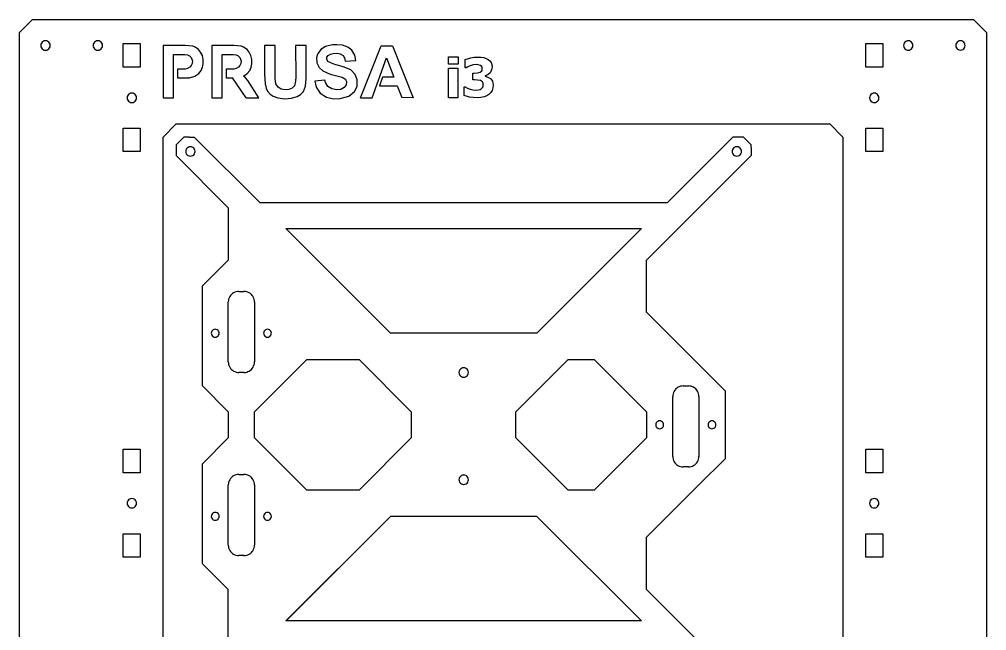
# Model space of a CAD drawing. Extents: x 23 to 722, y 14 to 384.
# Drawn here: x 23 to 393, y 150.1 to 383.8 of the extents above; entities that cross this region are included whole.
import ezdxf

# ---------------------------------------------------------------- set-up
doc = ezdxf.new("R2010")
doc.units = 0
doc.layers.get('0').update_dxf_attribs({"linetype": 'CONTINUOUS'})

msp = doc.modelspace()

# ---------------------------------------------------------------- linework, layer by layer
at = {"color": 7}
for p, q in [((23.024398, 378.807126), (28.024396, 383.807127)), ((28.024396, 383.807127), (388.02437, 383.807127)), ((388.02437, 383.807127), (393.02436, 378.807126)), ((23.024398, 18.615393), (23.024398, 378.807126)), ((393.02436, 378.807126), (393.02436, 18.807163)), ((31.29011, 374.286231), (31.228846, 373.82035)), ((31.228846, 373.82035), (31.290246, 373.354483)), ((31.469869, 374.720385), (31.29011, 374.286231)), ((31.75587, 375.093217), (31.469869, 374.720385)), ((32.128621, 375.379323), (31.75587, 375.093217)), ((32.562721, 375.559206), (32.128621, 375.379323)), ((33.028588, 375.620606), (32.562721, 375.559206)), ((33.494469, 375.559341), (33.028588, 375.620606)), ((33.92862, 375.379582), (33.494469, 375.559341)), ((34.301455, 375.093581), (33.92862, 375.379582)), ((34.587561, 374.720831), (34.301455, 375.093581)), ((34.767444, 374.286731), (34.587561, 374.720831)), ((34.828844, 373.820863), (34.767444, 374.286731)), ((34.767576, 373.354982), (34.828844, 373.820863)), ((51.308559, 374.286231), (51.247294, 373.82035)), ((51.247294, 373.82035), (51.308694, 373.354483)), ((51.488317, 374.720385), (51.308559, 374.286231)), ((51.774319, 375.093217), (51.488317, 374.720385)), ((52.147069, 375.379323), (51.774319, 375.093217)), ((52.581169, 375.559206), (52.147069, 375.379323)), ((53.047036, 375.620606), (52.581169, 375.559206)), ((53.512918, 375.559341), (53.047036, 375.620606)), ((53.947068, 375.379582), (53.512918, 375.559341)), ((54.319904, 375.093581), (53.947068, 375.379582)), ((54.606009, 374.720831), (54.319904, 375.093581)), ((54.785892, 374.286731), (54.606009, 374.720831)), ((54.847292, 373.820863), (54.785892, 374.286731)), ((54.786025, 373.354982), (54.847292, 373.820863)), ((62.774395, 365.549898), (62.774395, 374.5499)), ((62.774395, 374.5499), (69.274394, 374.5499)), ((69.274394, 374.5499), (69.274394, 365.549898)), ((86.424392, 373.807128), (78.024392, 373.807128)), ((78.024392, 373.807128), (78.024392, 353.807128)), ((87.824392, 373.707128), (86.424392, 373.807128)), ((89.324392, 373.507128), (87.824392, 373.707128)), ((105.024391, 373.807128), (96.624391, 373.807128)), ((96.624391, 373.807128), (96.624391, 353.807128)), ((106.424391, 373.707128), (105.024391, 373.807128)), ((107.924391, 373.507128), (106.424391, 373.707128)), ((116.82439, 373.807128), (116.784267, 362.820623)), ((120.871471, 373.799527), (116.82439, 373.807119)), ((120.871465, 368.978091), (120.871471, 373.799527)), ((132.765983, 373.799527), (128.703245, 373.799527)), ((128.703245, 373.799527), (128.727714, 361.856072)), ((132.790452, 364.988781), (132.765983, 373.799527)), ((142.806595, 374.080649), (140.1676, 373.47165)), ((144.481341, 374.080649), (142.806595, 374.080649)), ((146.612836, 373.928399), (144.481341, 374.080649)), ((148.642832, 373.167149), (146.612836, 373.928399)), ((153.565572, 353.78069), (161.431805, 373.725399)), ((161.431805, 373.725399), (165.694797, 373.725399)), ((165.694797, 373.725399), (173.61178, 353.831442)), ((346.774375, 365.549898), (346.774375, 374.5499)), ((346.774375, 374.5499), (353.274376, 374.5499)), ((353.274376, 374.5499), (353.274376, 365.549898)), ((361.288894, 374.263111), (361.227624, 373.79723)), ((361.227624, 373.79723), (361.289036, 373.331363)), ((361.46867, 374.697265), (361.288894, 374.263111)), ((361.754674, 375.070098), (361.46867, 374.697265)), ((362.127405, 375.356203), (361.754674, 375.070098)), ((362.561519, 375.536086), (362.127405, 375.356203)), ((363.027383, 375.597486), (362.561519, 375.536086)), ((363.493248, 375.536219), (363.027383, 375.597486)), ((363.927418, 375.35646), (363.493248, 375.536219)), ((364.300234, 375.070462), (363.927418, 375.35646)), ((364.586351, 374.697711), (364.300234, 375.070462)), ((364.766239, 374.263611), (364.586351, 374.697711)), ((364.827622, 373.797744), (364.766239, 374.263611)), ((364.76638, 373.331863), (364.827622, 373.797744)), ((381.263229, 374.296129), (381.201958, 373.830245)), ((381.201958, 373.830245), (381.26337, 373.36438)), ((381.442976, 374.730279), (381.263229, 374.296129)), ((381.72898, 375.103112), (381.442976, 374.730279)), ((382.101739, 375.38922), (381.72898, 375.103112)), ((382.535853, 375.569103), (382.101739, 375.38922)), ((383.001718, 375.630503), (382.535853, 375.569103)), ((383.467582, 375.569236), (383.001718, 375.630503)), ((383.901752, 375.389477), (383.467582, 375.569236)), ((384.274568, 375.103476), (383.901752, 375.389477)), ((384.560685, 374.730725), (384.274568, 375.103476)), ((384.740573, 374.296625), (384.560685, 374.730725)), ((384.801957, 373.830761), (384.740573, 374.296625)), ((384.740686, 373.364877), (384.801957, 373.830761)), ((31.290246, 373.354483), (31.470129, 372.920383)), ((31.470129, 372.920383), (31.756234, 372.547632)), ((31.756234, 372.547632), (32.129067, 372.261634)), ((32.129067, 372.261634), (32.563221, 372.081875)), ((32.563221, 372.081875), (33.029102, 372.020607)), ((33.029102, 372.020607), (33.494969, 372.082008)), ((33.494969, 372.082008), (33.929069, 372.26189)), ((33.929069, 372.26189), (34.301819, 372.547996)), ((34.301819, 372.547996), (34.587818, 372.920829)), ((34.587818, 372.920829), (34.767576, 373.354982)), ((51.308694, 373.354483), (51.488577, 372.920383)), ((51.488577, 372.920383), (51.774683, 372.547632)), ((51.774683, 372.547632), (52.147515, 372.261634)), ((52.147515, 372.261634), (52.581666, 372.081875)), ((52.581666, 372.081875), (53.04755, 372.020607)), ((53.04755, 372.020607), (53.513417, 372.082008)), ((53.513417, 372.082008), (53.947514, 372.26189)), ((53.947514, 372.26189), (54.320268, 372.547996)), ((54.320268, 372.547996), (54.606266, 372.920829)), ((54.606266, 372.920829), (54.786025, 373.354982)), ((82.024392, 353.807128), (82.024392, 370.407129)), ((82.024392, 370.407129), (86.324392, 370.407129)), ((86.324392, 370.407129), (87.324393, 370.207126)), ((87.324393, 370.207126), (88.124391, 369.807127)), ((90.22439, 373.207129), (89.324392, 373.507128)), ((91.52439, 372.307128), (90.22439, 373.207129)), ((92.324391, 371.307127), (91.52439, 372.307128)), ((93.02439, 370.007127), (92.324391, 371.307127)), ((93.324392, 368.507127), (93.02439, 370.007127)), ((100.624392, 353.807128), (100.624392, 370.407129)), ((100.624392, 370.407129), (104.924389, 370.407129)), ((104.924389, 370.407129), (105.92439, 370.207126)), ((105.92439, 370.207126), (106.724391, 369.807127)), ((108.824389, 373.207129), (107.924391, 373.507128)), ((110.12439, 372.307128), (108.824389, 373.207129)), ((110.924391, 371.307127), (110.12439, 372.307128)), ((111.624389, 370.007127), (110.924391, 371.307127)), ((111.924389, 368.507127), (111.624389, 370.007127)), ((137.071856, 370.477405), (136.665857, 369.157909)), ((138.289854, 372.304402), (137.071856, 370.477405)), ((140.1676, 373.47165), (138.289854, 372.304402)), ((140.680491, 369.310159), (141.150411, 370.015018)), ((141.150411, 370.015018), (142.002115, 370.514294)), ((142.002115, 370.514294), (143.030036, 370.778615)), ((143.030036, 370.778615), (144.410385, 370.837354)), ((144.410385, 370.837354), (145.702627, 370.631769)), ((145.702627, 370.631769), (146.848026, 369.98565)), ((150.21608, 372.050653), (148.642832, 373.167149)), ((151.332576, 370.071406), (150.21608, 372.050653)), ((151.738576, 368.092162), (151.332576, 370.071406)), ((361.289036, 373.331363), (361.468924, 372.897263)), ((361.468924, 372.897263), (361.755013, 372.524512)), ((361.755013, 372.524512), (362.127856, 372.238511)), ((362.127856, 372.238511), (362.561999, 372.058753)), ((362.561999, 372.058753), (363.027891, 371.997488)), ((363.027891, 371.997488), (363.493756, 372.058888)), ((363.493756, 372.058888), (363.92787, 372.238771)), ((363.92787, 372.238771), (364.300601, 372.524876)), ((364.300601, 372.524876), (364.586605, 372.897709)), ((364.586605, 372.897709), (364.76638, 373.331863)), ((381.26337, 373.36438), (381.443258, 372.93028)), ((381.443258, 372.93028), (381.729347, 372.557527)), ((381.729347, 372.557527), (382.102191, 372.271528)), ((382.102191, 372.271528), (382.536333, 372.09177)), ((382.536333, 372.09177), (383.002226, 372.030502)), ((383.002226, 372.030502), (383.46809, 372.091902)), ((383.46809, 372.091902), (383.902176, 372.271785)), ((383.902176, 372.271785), (384.274935, 372.557894)), ((384.274935, 372.557894), (384.560939, 372.930726)), ((384.560939, 372.930726), (384.740686, 373.364877)), ((88.124391, 369.807127), (88.72439, 369.207128)), ((88.72439, 369.207128), (89.024392, 368.607127)), ((89.124392, 366.907127), (88.72439, 366.107129)), ((89.024392, 368.607127), (89.224392, 367.807128)), ((89.224392, 367.807128), (89.124392, 366.907127)), ((93.12439, 365.507127), (93.324392, 366.807128)), ((93.324392, 366.807128), (93.324392, 368.507127)), ((106.724391, 369.807127), (107.32439, 369.207128)), ((107.32439, 369.207128), (107.624389, 368.607127)), ((107.724389, 366.907127), (107.32439, 366.107129)), ((107.624389, 368.607127), (107.824389, 367.807128)), ((107.824389, 367.807128), (107.724389, 366.907127)), ((111.724389, 365.507127), (111.924389, 366.807128)), ((111.924389, 366.807128), (111.924389, 368.507127)), ((120.846997, 361.023946), (120.871465, 368.978091)), ((136.665857, 369.157909), (136.868857, 367.178662)), ((136.868857, 367.178662), (137.680855, 365.402417)), ((140.6751, 368.54891), (140.680491, 369.310159)), ((140.979598, 367.63541), (140.6751, 368.54891)), ((143.314093, 366.620415), (140.979598, 367.63541)), ((146.866587, 365.706915), (143.314093, 366.620415)), ((146.848026, 369.98565), (147.37667, 369.133943)), ((147.37667, 369.133943), (147.670362, 367.841701)), ((147.670362, 367.841701), (151.738576, 368.092162)), ((157.930063, 353.78069), (163.461802, 369.056408)), ((163.461802, 369.056408), (166.253044, 361.748424)), ((187.139755, 366.711355), (187.139755, 369.457152)), ((187.139755, 369.457152), (190.861163, 369.457152)), ((190.861163, 366.711355), (187.139755, 366.711355)), ((190.861163, 369.457152), (190.861163, 366.711355)), ((193.576784, 368.461424), (195.663789, 369.100096)), ((193.576784, 365.252967), (193.576784, 368.461424)), ((196.574023, 366.389506), (195.457603, 366.057596)), ((195.663789, 369.100096), (196.990168, 369.330172)), ((197.700505, 366.520257), (196.574023, 366.389506)), ((196.990168, 369.330172), (198.344206, 369.406863)), ((198.525249, 366.45991), (197.700505, 366.520257)), ((198.344206, 369.406863), (199.592638, 369.34903)), ((199.370106, 366.218522), (198.525249, 366.45991)), ((199.592638, 369.34903), (200.662543, 369.175531)), ((200.662543, 369.175531), (201.571521, 368.891395)), ((201.571521, 368.891395), (202.337173, 368.501655)), ((202.337173, 368.501655), (203.006023, 367.964817)), ((203.006023, 367.964817), (203.483769, 367.299741)), ((203.483769, 367.299741), (203.770419, 366.524028)), ((203.770419, 366.524028), (203.865968, 365.655283)), ((69.274394, 365.549898), (62.774395, 365.549898)), ((85.124392, 364.807129), (83.524392, 364.807129)), ((83.524392, 364.807129), (83.524392, 361.407127)), ((86.424392, 364.807129), (85.124392, 364.807129)), ((87.324393, 365.007128), (86.424392, 364.807129)), ((88.224391, 365.507127), (87.324393, 365.007128)), ((88.72439, 366.107129), (88.224391, 365.507127)), ((90.12439, 362.107129), (91.62439, 363.107129)), ((91.62439, 363.107129), (92.524391, 364.207127)), ((92.524391, 364.207127), (93.12439, 365.507127)), ((103.724391, 364.807129), (102.124391, 364.807129)), ((102.124391, 364.807129), (102.124391, 361.407127)), ((105.024391, 364.807129), (103.724391, 364.807129)), ((105.92439, 365.007128), (105.024391, 364.807129)), ((106.824391, 365.507127), (105.92439, 365.007128)), ((107.32439, 366.107129), (106.824391, 365.507127)), ((108.72439, 362.107129), (110.224389, 363.107129)), ((110.224389, 363.107129), (111.12439, 364.207127)), ((111.12439, 364.207127), (111.724389, 365.507127)), ((116.784267, 362.820623), (117.004533, 359.198428)), ((132.790452, 361.072894), (132.790452, 364.988781)), ((137.680855, 365.402417), (139.101853, 364.13367)), ((139.101853, 364.13367), (141.943847, 362.864921)), ((141.943847, 362.864921), (146.511337, 361.748424)), ((149.86083, 364.53967), (146.866587, 365.706915)), ((151.484827, 362.763422), (149.86083, 364.53967)), ((152.195324, 360.733426), (151.484827, 362.763422)), ((187.240336, 353.807128), (187.240336, 365.102099)), ((187.240336, 365.102099), (190.760584, 365.102099)), ((190.760584, 365.102099), (190.760584, 353.807128)), ((193.888577, 365.252967), (193.576784, 365.252967)), ((194.572512, 365.640195), (193.888577, 365.252967)), ((195.457603, 366.057596), (194.572512, 365.640195)), ((196.423156, 360.636412), (196.423156, 363.271569)), ((196.423156, 363.271569), (197.01657, 363.271569)), ((197.01657, 363.271569), (198.273803, 363.331917)), ((198.273803, 363.331917), (199.249414, 363.573307)), ((199.249414, 363.573307), (199.87803, 364.106371)), ((199.893115, 365.770946), (199.370106, 366.218522)), ((199.87803, 364.106371), (200.047756, 364.508687)), ((200.051526, 365.442809), (199.893115, 365.770946)), ((200.047756, 364.508687), (200.10433, 365.031696)), ((200.10433, 365.031696), (200.051526, 365.442809)), ((202.270541, 362.626609), (201.180522, 362.175265)), ((203.126715, 363.41741), (202.270541, 362.626609)), ((203.681155, 364.457139), (203.126715, 363.41741)), ((203.865968, 365.655283), (203.681155, 364.457139)), ((353.274376, 365.549898), (346.774375, 365.549898)), ((83.524392, 361.407127), (86.424392, 361.407127)), ((86.424392, 361.407127), (88.124391, 361.50713)), ((88.124391, 361.50713), (90.12439, 362.107129)), ((102.124391, 361.407127), (104.518353, 361.407127)), ((109.759931, 353.810995), (104.518353, 361.407127)), ((109.494791, 361.418419), (108.72439, 362.107129)), ((110.45337, 360.459843), (109.494791, 361.418419)), ((114.634394, 353.810995), (110.45337, 360.459843)), ((117.004533, 359.198428), (117.396122, 357.534177)), ((121.165163, 359.114952), (120.846997, 361.023946)), ((121.972815, 357.891237), (121.165163, 359.114952)), ((128.605348, 360.14287), (128.238233, 358.405197)), ((128.727719, 361.856072), (128.605348, 360.14287)), ((132.447812, 358.3073), (132.790452, 361.072894)), ((139.913851, 360.581176), (136.006109, 360.225928)), ((136.006109, 360.225928), (136.615108, 357.942183)), ((140.116851, 359.718428), (139.913851, 360.581176)), ((141.030348, 358.145183), (140.116851, 359.718428)), ((146.511337, 361.748424), (147.780084, 360.987175)), ((147.780084, 360.987175), (148.135334, 359.972177)), ((148.135334, 359.972177), (148.084582, 358.804931)), ((152.195324, 358.195932), (152.195324, 360.733426)), ((161.888554, 361.697675), (160.721308, 358.398932)), ((166.253044, 361.748424), (161.888554, 361.697675)), ((197.06686, 360.636418), (196.423156, 360.636412)), ((198.253686, 360.616295), (197.06686, 360.636418)), ((199.41034, 360.425197), (198.253686, 360.616295)), ((199.84534, 360.215241), (199.41034, 360.425197)), ((200.184794, 359.907218), (199.84534, 360.215241)), ((200.403553, 359.473473), (200.184794, 359.907218)), ((200.476471, 358.886346), (200.403553, 359.473473)), ((201.180522, 362.175265), (201.180522, 362.034453)), ((201.180522, 362.034453), (202.22151, 361.762891)), ((202.22151, 361.762891), (203.212209, 361.139304)), ((203.212209, 361.139304), (203.625837, 360.690475)), ((203.625837, 360.690475), (203.961517, 360.128491)), ((203.961517, 360.128491), (204.184047, 359.450842)), ((204.184047, 359.450842), (204.258226, 358.655015)), ((65.149405, 355.360874), (64.776655, 355.074769)), ((65.583506, 355.540757), (65.149405, 355.360874)), ((66.049373, 355.602157), (65.583506, 355.540757)), ((66.515254, 355.540893), (66.049373, 355.602157)), ((66.949405, 355.361134), (66.515254, 355.540893)), ((67.32224, 355.075133), (66.949405, 355.361134)), ((117.396122, 357.534177), (117.983505, 356.334936)), ((117.983505, 356.334936), (118.913529, 355.233592)), ((118.913529, 355.233592), (120.161719, 354.401466)), ((123.196531, 357.157007), (121.972815, 357.891237)), ((124.689461, 356.912264), (123.196531, 357.157007)), ((126.133445, 357.010161), (124.689461, 356.912264)), ((127.332686, 357.524122), (126.133445, 357.010161)), ((128.238233, 358.405197), (127.332686, 357.524122)), ((130.563293, 355.135695), (131.713585, 356.261513)), ((131.713585, 356.261513), (132.447812, 358.3073)), ((136.615108, 357.942183), (138.086854, 355.556937)), ((138.086854, 355.556937), (140.573599, 354.034441)), ((142.502094, 357.231683), (141.030348, 358.145183)), ((144.430592, 356.876433), (142.502094, 357.231683)), ((146.054589, 357.028684), (144.430592, 356.876433)), ((147.272587, 357.739184), (146.054589, 357.028684)), ((148.084582, 358.804931), (147.272587, 357.739184)), ((149.048831, 354.389688), (151.180326, 356.267434)), ((151.180326, 356.267434), (152.195324, 358.195932)), ((160.721308, 358.398932), (167.572543, 358.398932)), ((167.572543, 358.398932), (169.298039, 353.882191)), ((193.144295, 354.752567), (193.144295, 358.001255)), ((193.144295, 358.001255), (193.506378, 358.001255)), ((193.506378, 358.001255), (194.402783, 357.513448)), ((194.402783, 357.513448), (195.442515, 357.096047)), ((195.442515, 357.096047), (196.504876, 356.8094)), ((196.504876, 356.8094), (197.469173, 356.713848)), ((197.469173, 356.713848), (198.65097, 356.8094)), ((198.65097, 356.8094), (199.238097, 356.961523)), ((199.238097, 356.961523), (199.722133, 357.226801)), ((199.722133, 357.226801), (200.270285, 357.845358)), ((200.270285, 357.845358), (200.424926, 358.289161)), ((200.424926, 358.289161), (200.476471, 358.886346)), ((203.349245, 355.816186), (202.659025, 355.11465)), ((203.850881, 356.653503), (203.349245, 355.816186)), ((204.156389, 357.606483), (203.850881, 356.653503)), ((204.258226, 358.655015), (204.156389, 357.606483)), ((349.12633, 355.348524), (348.755406, 355.060062)), ((349.559287, 355.531156), (349.12633, 355.348524)), ((350.024756, 355.595508), (349.559287, 355.531156)), ((350.491016, 355.537196), (350.024756, 355.595508)), ((350.926287, 355.360191), (350.491016, 355.537196)), ((351.300937, 355.076561), (350.926287, 355.360191)), ((64.310895, 354.267783), (64.24963, 353.801901)), ((64.24963, 353.801901), (64.31103, 353.336034)), ((64.490654, 354.701936), (64.310895, 354.267783)), ((64.31103, 353.336034), (64.490913, 352.901934)), ((64.776655, 355.074769), (64.490654, 354.701936)), ((64.490913, 352.901934), (64.777019, 352.529184)), ((64.777019, 352.529184), (65.149851, 352.243185)), ((65.149851, 352.243185), (65.584002, 352.063427)), ((65.584002, 352.063427), (66.049886, 352.002159)), ((66.049886, 352.002159), (66.515753, 352.063559)), ((66.515753, 352.063559), (66.949851, 352.243442)), ((66.949851, 352.243442), (67.322604, 352.529548)), ((67.608346, 354.702382), (67.32224, 355.075133)), ((67.322604, 352.529548), (67.608602, 352.902383)), ((67.788228, 354.268282), (67.608346, 354.702382)), ((67.608602, 352.902383), (67.788361, 353.336534)), ((67.849629, 353.802415), (67.788228, 354.268282)), ((67.788361, 353.336534), (67.849629, 353.802415)), ((78.024392, 353.807128), (82.024392, 353.807128)), ((96.624391, 353.807128), (100.624392, 353.807128)), ((109.759931, 353.810995), (114.634394, 353.810995)), ((120.161719, 354.401466), (121.899392, 353.765136)), ((121.899392, 353.765136), (124.518141, 353.422496)), ((124.518141, 353.422496), (127.136892, 353.61829)), ((127.136892, 353.61829), (129.24168, 354.279094)), ((129.24168, 354.279094), (130.563293, 355.135695)), ((140.573599, 354.034441), (143.212594, 353.476192)), ((143.212594, 353.476192), (145.750088, 353.57769)), ((145.750088, 353.57769), (149.048831, 354.389688)), ((153.565572, 353.78069), (157.930063, 353.78069)), ((173.61178, 353.831442), (169.298039, 353.882191)), ((190.760584, 353.807128), (187.240336, 353.807128)), ((195.181011, 354.098808), (193.144295, 354.752567)), ((196.55768, 353.880049), (195.181011, 354.098808)), ((198.18328, 353.807128), (196.55768, 353.880049)), ((199.605209, 353.891363), (198.18328, 353.807128)), ((200.793294, 354.144068), (199.605209, 353.891363)), ((201.795307, 354.555181), (200.793294, 354.144068)), ((202.659025, 355.11465), (201.795307, 354.555181)), ((348.294762, 354.250141), (348.236455, 353.783879)), ((348.236455, 353.783879), (348.300802, 353.318412)), ((348.471772, 354.685424), (348.294762, 354.250141)), ((348.300802, 353.318412), (348.483428, 352.885461)), ((348.755406, 355.060062), (348.471772, 354.685424)), ((348.483428, 352.885461), (348.771887, 352.514531)), ((348.771887, 352.514531), (349.146537, 352.2309)), ((349.146537, 352.2309), (349.581809, 352.053896)), ((349.581809, 352.053896), (350.048068, 351.995583)), ((350.048068, 351.995583), (350.513537, 352.059936)), ((350.513537, 352.059936), (350.946494, 352.242564)), ((350.946494, 352.242564), (351.317419, 352.531029)), ((351.589396, 354.705631), (351.300937, 355.076561)), ((351.317419, 352.531029), (351.601052, 352.905668)), ((351.772022, 354.272679), (351.589396, 354.705631)), ((351.601052, 352.905668), (351.778062, 353.340951)), ((351.836369, 353.807213), (351.772022, 354.272679)), ((351.778062, 353.340951), (351.836369, 353.807213)), ((62.774395, 333.249903), (62.774395, 342.249902)), ((62.774395, 342.249902), (69.274394, 342.249902)), ((69.274394, 342.249902), (69.274394, 333.249903)), ((78.024392, 338.80713), (83.024393, 343.807131)), ((83.024393, 343.807131), (333.024367, 343.807131)), ((333.024367, 343.807131), (338.024357, 338.80713)), ((346.774375, 333.249903), (346.774375, 342.249902)), ((346.774375, 342.249902), (353.274376, 342.249902)), ((353.274376, 342.249902), (353.274376, 333.249903)), ((78.024392, 58.807154), (78.024392, 338.80713)), ((85.954037, 338.80713), (82.954038, 335.80713)), ((87.954039, 338.80713), (85.954037, 338.80713)), ((87.954039, 338.80713), (88.024391, 338.80713)), ((88.024391, 338.80713), (89.954038, 338.80713)), ((89.954038, 338.80713), (114.954036, 313.80713)), ((295.954027, 338.80713), (272.954019, 315.807129)), ((299.954019, 338.80713), (295.954027, 338.80713)), ((302.954013, 335.80713), (299.954019, 338.80713)), ((338.024357, 338.80713), (338.024357, 58.807154)), ((69.274394, 333.249903), (62.774395, 333.249903)), ((82.954038, 335.80713), (82.954038, 333.807132)), ((82.954038, 333.807132), (82.954038, 331.80713)), ((86.704988, 333.783388), (86.643656, 333.317513)), ((86.643656, 333.317513), (86.704988, 332.85164)), ((86.802146, 334.017943), (86.704988, 333.783388)), ((86.884809, 334.217514), (86.802146, 334.017943)), ((87.170864, 334.590304), (86.884809, 334.217514)), ((87.543657, 334.876359), (87.170864, 334.590304)), ((87.977782, 335.056179), (87.543657, 334.876359)), ((88.024391, 335.05713), (87.977782, 335.056284)), ((88.443655, 335.117512), (88.024391, 335.05713)), ((88.909531, 335.056179), (88.443655, 335.117512)), ((89.343656, 334.876359), (88.909531, 335.056179)), ((89.716446, 334.590304), (89.343656, 334.876359)), ((90.002501, 334.217514), (89.716446, 334.590304)), ((90.182322, 333.783388), (90.002501, 334.217514)), ((90.243654, 333.317513), (90.182322, 333.783388)), ((90.182322, 332.85164), (90.243654, 333.317513)), ((295.725737, 333.783388), (295.66441, 333.317513)), ((295.66441, 333.317513), (295.725737, 332.85164)), ((295.905541, 334.217514), (295.725737, 333.783388)), ((296.191601, 334.590304), (295.905541, 334.217514)), ((296.564389, 334.876359), (296.191601, 334.590304)), ((296.998531, 335.056179), (296.564389, 334.876359)), ((297.464395, 335.117512), (296.998531, 335.056179)), ((297.930288, 335.056179), (297.464395, 335.117512)), ((298.364402, 334.876359), (297.930288, 335.056179)), ((298.737189, 334.590304), (298.364402, 334.876359)), ((299.02325, 334.217514), (298.737189, 334.590304)), ((299.203054, 333.783388), (299.02325, 334.217514)), ((299.264409, 333.317513), (299.203054, 333.783388)), ((299.203054, 332.85164), (299.264409, 333.317513)), ((302.954013, 334.80713), (302.954013, 335.80713)), ((302.954013, 334.80713), (302.954013, 331.80713)), ((353.274376, 333.249903), (346.774375, 333.249903)), ((82.954038, 331.80713), (102.954037, 311.807131)), ((86.704988, 332.85164), (86.884809, 332.417514)), ((86.884809, 332.417514), (87.170864, 332.044721)), ((87.170864, 332.044721), (87.543657, 331.758667)), ((87.543657, 331.758667), (87.977782, 331.578846)), ((87.977782, 331.578846), (88.443655, 331.517513)), ((88.443655, 331.517513), (88.909531, 331.578846)), ((88.909531, 331.578846), (89.343656, 331.758667)), ((89.343656, 331.758667), (89.716446, 332.044721)), ((89.716446, 332.044721), (90.002501, 332.417514)), ((90.002501, 332.417514), (90.182322, 332.85164)), ((302.954013, 331.80713), (262.954011, 291.807132)), ((295.725737, 332.85164), (295.905541, 332.417514)), ((295.905541, 332.417514), (296.191601, 332.044721)), ((296.191601, 332.044721), (296.564389, 331.758667)), ((296.564389, 331.758667), (296.998531, 331.578846)), ((296.998531, 331.578846), (297.464395, 331.517513)), ((297.464395, 331.517513), (297.930288, 331.578846)), ((297.930288, 331.578846), (298.364402, 331.758667)), ((298.364402, 331.758667), (298.737189, 332.044721)), ((298.737189, 332.044721), (299.02325, 332.417514)), ((299.02325, 332.417514), (299.203054, 332.85164)), ((272.954019, 315.807129), (270.954023, 313.80713)), ((102.954037, 311.807131), (102.954037, 291.807132)), ((114.954036, 313.80713), (270.954023, 313.80713)), ((124.954036, 303.80713), (260.954023, 303.80713)), ((124.954036, 303.80713), (164.954032, 263.807136)), ((260.954023, 303.80713), (232.954026, 275.807133)), ((260.954023, 303.80713), (261.024378, 303.80713)), ((102.954037, 291.807132), (92.954038, 281.807133)), ((262.954011, 271.807133), (262.954011, 291.807132)), ((92.954038, 281.807133), (92.954038, 243.807137)), ((103.489935, 277.81417), (103.258518, 277.344904)), ((103.780624, 278.249216), (103.489935, 277.81417)), ((104.125609, 278.642597), (103.780624, 278.249216)), ((104.518991, 278.987583), (104.125609, 278.642597)), ((104.954036, 279.278272), (104.518991, 278.987583)), ((105.423304, 279.509688), (104.954036, 279.278272)), ((105.918759, 279.677873), (105.423304, 279.509688)), ((106.431932, 279.779949), (105.918759, 279.677873)), ((106.954035, 279.81417), (106.431932, 279.779949)), ((106.954035, 279.81417), (108.954037, 279.81417)), ((109.476142, 279.779949), (108.954037, 279.81417)), ((109.989312, 279.677873), (109.476142, 279.779949)), ((110.48477, 279.509688), (109.989312, 279.677873)), ((110.954035, 279.278272), (110.48477, 279.509688)), ((111.389081, 278.987583), (110.954035, 279.278272)), ((111.782462, 278.642597), (111.389081, 278.987583)), ((112.127451, 278.249216), (111.782462, 278.642597)), ((112.418137, 277.81417), (112.127451, 278.249216)), ((112.649553, 277.344904), (112.418137, 277.81417)), ((102.988257, 276.336275), (102.954037, 275.81417)), ((102.954037, 252.814174), (102.954037, 275.81417)), ((103.090334, 276.849446), (102.988257, 276.336275)), ((103.258518, 277.344904), (103.090334, 276.849446)), ((112.817738, 276.849446), (112.649553, 277.344904)), ((112.919815, 276.336275), (112.817738, 276.849446)), ((112.954037, 275.81417), (112.919815, 276.336275)), ((112.954037, 275.81417), (112.954037, 252.814174)), ((230.954027, 273.807135), (220.954027, 263.807136)), ((232.954026, 275.807133), (230.954027, 273.807135)), ((282.954024, 251.807137), (262.954011, 271.807133)), ((96.505149, 264.195364), (96.454036, 263.807136)), ((96.454036, 263.807136), (96.505149, 263.418906)), ((96.654998, 264.557136), (96.505149, 264.195364)), ((96.505149, 263.418906), (96.654998, 263.057136)), ((96.893377, 264.867795), (96.654998, 264.557136)), ((96.654998, 263.057136), (96.893377, 262.746474)), ((97.204036, 265.106174), (96.893377, 264.867795)), ((96.893377, 262.746474), (97.204036, 262.508098)), ((97.565808, 265.256023), (97.204036, 265.106174)), ((97.954036, 265.307136), (97.565808, 265.256023)), ((98.342267, 265.256023), (97.954036, 265.307136)), ((98.704036, 265.106174), (98.342267, 265.256023)), ((99.014698, 264.867795), (98.704036, 265.106174)), ((98.704036, 262.508098), (99.014698, 262.746474)), ((99.253074, 264.557136), (99.014698, 264.867795)), ((99.014698, 262.746474), (99.253074, 263.057136)), ((99.402925, 264.195364), (99.253074, 264.557136)), ((99.253074, 263.057136), (99.402925, 263.418906)), ((99.454036, 263.807136), (99.402925, 264.195364)), ((99.402925, 263.418906), (99.454036, 263.807136)), ((116.505146, 264.195364), (116.454036, 263.807136)), ((116.454036, 263.807136), (116.505146, 263.418906)), ((116.654998, 264.557136), (116.505146, 264.195364)), ((116.505146, 263.418906), (116.654998, 263.057136)), ((116.893377, 264.867795), (116.654998, 264.557136)), ((116.654998, 263.057136), (116.893377, 262.746474)), ((117.204036, 265.106174), (116.893377, 264.867795)), ((116.893377, 262.746474), (117.204036, 262.508098)), ((117.565808, 265.256023), (117.204036, 265.106174)), ((117.954036, 265.307136), (117.565808, 265.256023)), ((118.342263, 265.256023), (117.954036, 265.307136)), ((118.704035, 265.106174), (118.342263, 265.256023)), ((119.014694, 264.867795), (118.704035, 265.106174)), ((118.704035, 262.508098), (119.014694, 262.746474)), ((119.253073, 264.557136), (119.014694, 264.867795)), ((119.014694, 262.746474), (119.253073, 263.057136)), ((119.402925, 264.195364), (119.253073, 264.557136)), ((119.253073, 263.057136), (119.402925, 263.418906)), ((119.454035, 263.807136), (119.402925, 264.195364)), ((119.402925, 263.418906), (119.454035, 263.807136)), ((220.954027, 263.807136), (164.954032, 263.807136)), ((221.024382, 263.807136), (220.954027, 263.807136)), ((97.204036, 262.508098), (97.565808, 262.358247)), ((97.565808, 262.358247), (97.954036, 262.307136)), ((97.954036, 262.307136), (98.342267, 262.358247)), ((98.342267, 262.358247), (98.704036, 262.508098)), ((117.204036, 262.508098), (117.565808, 262.358247)), ((117.565808, 262.358247), (117.954036, 262.307136)), ((117.954036, 262.307136), (118.342263, 262.358247)), ((118.342263, 262.358247), (118.704035, 262.508098)), ((102.954037, 252.814174), (102.988257, 252.292069)), ((102.988257, 252.292069), (103.090334, 251.778895)), ((103.090334, 251.778895), (103.258518, 251.28344)), ((112.649553, 251.28344), (112.817738, 251.778895)), ((112.817738, 251.778895), (112.919815, 252.292069)), ((112.919815, 252.292069), (112.954037, 252.814174)), ((112.954037, 233.80714), (132.954034, 253.807136)), ((132.954034, 253.807136), (152.954033, 253.807136)), ((152.954033, 253.807136), (172.954033, 233.80714)), ((152.954033, 253.807136), (153.024386, 253.807136)), ((212.954029, 233.80714), (232.954026, 253.807136)), ((232.954026, 253.807136), (242.954025, 253.807136)), ((242.954025, 253.807136), (253.024378, 243.736784)), ((292.954004, 241.807138), (282.954024, 251.807137)), ((103.258518, 251.28344), (103.489935, 250.814172)), ((103.489935, 250.814172), (103.780624, 250.379127)), ((103.780624, 250.379127), (104.125609, 249.985746)), ((104.125609, 249.985746), (104.518991, 249.64076)), ((104.518991, 249.64076), (104.954036, 249.350071)), ((104.954036, 249.350071), (105.423304, 249.118655)), ((105.423304, 249.118655), (105.918759, 248.95047)), ((105.918759, 248.95047), (106.431932, 248.848393)), ((106.431932, 248.848393), (106.954035, 248.814174)), ((108.954037, 248.814174), (106.954035, 248.814174)), ((108.954037, 248.814174), (109.476142, 248.848393)), ((109.476142, 248.848393), (109.989312, 248.95047)), ((109.989312, 248.95047), (110.48477, 249.118655)), ((110.48477, 249.118655), (110.954035, 249.350071)), ((110.954035, 249.350071), (111.389081, 249.64076)), ((111.389081, 249.64076), (111.782462, 249.985746)), ((111.782462, 249.985746), (112.127451, 250.379127)), ((112.127451, 250.379127), (112.418137, 250.814172)), ((112.418137, 250.814172), (112.649553, 251.28344)), ((191.252314, 249.258964), (191.191047, 248.79308)), ((191.191047, 248.79308), (191.252447, 248.327213)), ((191.432073, 249.693115), (191.252314, 249.258964)), ((191.252447, 248.327213), (191.43233, 247.893116)), ((191.718071, 250.065948), (191.432073, 249.693115)), ((192.090822, 250.352053), (191.718071, 250.065948)), ((192.524922, 250.531936), (192.090822, 250.352053)), ((192.954029, 250.588493), (192.524922, 250.531936)), ((192.990789, 250.593336), (192.954029, 250.588482)), ((193.45667, 250.532072), (192.990789, 250.593336)), ((193.890824, 250.352313), (193.45667, 250.532072)), ((194.263656, 250.066312), (193.890824, 250.352313)), ((194.549762, 249.693561), (194.263656, 250.066312)), ((194.729645, 249.259461), (194.549762, 249.693561)), ((194.550022, 247.893562), (194.72978, 248.327713)), ((194.791045, 248.793594), (194.729645, 249.259461)), ((194.72978, 248.327713), (194.791045, 248.793594)), ((191.43233, 247.893116), (191.718435, 247.520363)), ((191.718435, 247.520363), (192.09127, 247.234364)), ((192.09127, 247.234364), (192.525421, 247.054606)), ((192.525421, 247.054606), (192.954029, 246.99824)), ((192.954029, 246.99824), (192.991303, 246.993329)), ((192.991303, 246.993338), (193.45717, 247.054738)), ((193.45717, 247.054738), (193.89127, 247.234621)), ((193.89127, 247.234621), (194.26402, 247.520727)), ((194.26402, 247.520727), (194.550022, 247.893562)), ((92.954038, 243.807137), (102.954037, 233.80714)), ((253.024378, 243.807137), (253.024378, 243.736784)), ((253.024378, 243.736784), (262.954011, 233.80714)), ((273.090332, 240.705291), (272.988253, 240.192118)), ((273.258509, 241.200749), (273.090332, 240.705291)), ((273.489931, 241.670014), (273.258509, 241.200749)), ((273.78062, 242.10506), (273.489931, 241.670014)), ((274.125608, 242.498441), (273.78062, 242.10506)), ((274.518969, 242.843427), (274.125608, 242.498441)), ((274.954015, 243.134116), (274.518969, 242.843427)), ((275.423294, 243.365532), (274.954015, 243.134116)), ((275.918735, 243.533717), (275.423294, 243.365532)), ((276.431928, 243.635794), (275.918735, 243.533717)), ((276.954011, 243.670013), (276.431928, 243.635794)), ((276.954011, 243.670013), (278.954035, 243.670013)), ((279.476118, 243.635794), (278.954035, 243.670013)), ((279.989311, 243.533717), (279.476118, 243.635794)), ((280.484752, 243.365532), (279.989311, 243.533717)), ((280.954031, 243.134116), (280.484752, 243.365532)), ((281.389077, 242.843427), (280.954031, 243.134116)), ((281.782438, 242.498441), (281.389077, 242.843427)), ((282.127427, 242.10506), (281.782438, 242.498441)), ((282.418113, 241.670014), (282.127427, 242.10506)), ((282.649535, 241.200749), (282.418113, 241.670014)), ((282.817711, 240.705291), (282.649535, 241.200749)), ((282.919791, 240.192118), (282.817711, 240.705291)), ((292.954004, 241.807138), (292.954004, 215.807139)), ((272.988253, 240.192118), (272.954019, 239.670016)), ((272.954019, 216.670016), (272.954019, 239.670016)), ((282.954024, 239.670016), (282.919791, 240.192118)), ((282.954024, 239.670016), (282.954024, 216.670016)), ((102.954037, 233.80714), (102.954037, 223.80714)), ((112.954037, 223.80714), (112.954037, 233.80714)), ((172.954033, 233.80714), (172.954033, 223.80714)), ((212.954029, 223.80714), (212.954029, 233.80714)), ((262.954011, 233.80714), (262.954011, 223.80714)), ((266.654988, 229.557138), (266.505128, 229.195369)), ((266.893353, 229.8678), (266.654988, 229.557138)), ((267.204023, 230.106176), (266.893353, 229.8678)), ((267.565804, 230.256028), (267.204023, 230.106176)), ((267.954029, 230.307138), (267.565804, 230.256028)), ((268.342254, 230.256028), (267.954029, 230.307138)), ((268.704035, 230.106176), (268.342254, 230.256028)), ((269.014677, 229.8678), (268.704035, 230.106176)), ((269.25307, 229.557138), (269.014677, 229.8678)), ((269.402901, 229.195369), (269.25307, 229.557138)), ((286.654974, 229.557138), (286.505142, 229.195369)), ((286.893367, 229.8678), (286.654974, 229.557138)), ((287.204009, 230.106176), (286.893367, 229.8678)), ((287.56579, 230.256028), (287.204009, 230.106176)), ((287.954014, 230.307138), (287.56579, 230.256028)), ((288.342239, 230.256028), (287.954014, 230.307138)), ((288.70402, 230.106176), (288.342239, 230.256028)), ((289.01469, 229.8678), (288.70402, 230.106176)), ((289.253055, 229.557138), (289.01469, 229.8678)), ((289.318531, 229.399082), (289.253055, 229.557138)), ((266.505128, 229.195369), (266.454018, 228.807138)), ((266.454018, 228.807138), (266.505128, 228.418911)), ((266.505128, 228.418911), (266.654988, 228.057138)), ((266.654988, 228.057138), (266.893353, 227.746479)), ((266.893353, 227.746479), (267.204023, 227.5081)), ((267.204023, 227.5081), (267.565804, 227.358252)), ((267.565804, 227.358252), (267.954029, 227.307138)), ((267.954029, 227.307138), (268.342254, 227.358252)), ((268.342254, 227.358252), (268.704035, 227.5081)), ((268.704035, 227.5081), (269.014677, 227.746479)), ((269.014677, 227.746479), (269.25307, 228.057138)), ((269.25307, 228.057138), (269.402901, 228.418911)), ((269.454012, 228.807138), (269.402901, 229.195369)), ((269.402901, 228.418911), (269.454012, 228.807138)), ((286.505142, 229.195369), (286.454032, 228.807138)), ((286.454032, 228.807138), (286.505142, 228.418911)), ((286.505142, 228.418911), (286.654974, 228.057138)), ((286.654974, 228.057138), (286.893367, 227.746479)), ((286.893367, 227.746479), (287.204009, 227.5081)), ((287.204009, 227.5081), (287.56579, 227.358252)), ((287.56579, 227.358252), (287.954014, 227.307138)), ((287.954014, 227.307138), (288.342239, 227.358252)), ((288.342239, 227.358252), (288.70402, 227.5081)), ((288.70402, 227.5081), (289.01469, 227.746479)), ((289.01469, 227.746479), (289.253055, 228.057138)), ((289.253055, 228.057138), (289.305605, 228.183983)), ((289.305605, 228.183983), (289.402915, 228.418911)), ((289.402915, 229.195369), (289.318531, 229.399082)), ((289.454026, 228.807138), (289.402915, 229.195369)), ((289.402915, 228.418911), (289.454026, 228.807138)), ((102.954037, 223.80714), (92.954038, 213.80714)), ((132.954034, 203.80714), (112.954037, 223.80714)), ((172.954033, 223.80714), (152.954033, 203.80714)), ((232.954026, 203.80714), (212.954029, 223.80714)), ((262.954011, 223.80714), (253.024378, 213.877495)), ((62.774395, 210.45714), (62.774395, 219.457139)), ((62.774395, 219.457139), (69.274394, 219.457139)), ((69.274394, 219.457139), (69.274394, 210.45714)), ((346.774375, 210.45714), (346.774375, 219.457139)), ((346.774375, 219.457139), (353.274376, 219.457139)), ((353.274376, 219.457139), (353.274376, 210.45714)), ((272.954019, 216.670016), (272.988253, 216.147911)), ((272.988253, 216.147911), (273.090332, 215.634741)), ((273.090332, 215.634741), (273.258509, 215.139283)), ((273.258509, 215.139283), (273.489931, 214.670018)), ((273.489931, 214.670018), (273.78062, 214.234972)), ((282.127427, 214.234972), (282.418113, 214.670018)), ((282.418113, 214.670018), (282.649535, 215.139283)), ((282.649535, 215.139283), (282.817711, 215.634741)), ((282.817711, 215.634741), (282.919791, 216.147911)), ((282.919791, 216.147911), (282.954024, 216.670016)), ((292.954004, 215.807139), (282.954024, 205.807142)), ((92.954038, 213.80714), (92.954038, 175.807143)), ((253.024378, 213.877495), (242.954025, 203.80714)), ((253.024378, 213.877495), (253.024378, 213.80714)), ((273.78062, 214.234972), (274.125608, 213.841591)), ((274.125608, 213.841591), (274.518969, 213.496603)), ((274.518969, 213.496603), (274.954015, 213.205916)), ((274.954015, 213.205916), (275.423294, 212.9745)), ((275.423294, 212.9745), (275.918735, 212.806312)), ((275.918735, 212.806312), (276.431928, 212.704238)), ((276.431928, 212.704238), (276.954011, 212.670016)), ((278.954035, 212.670016), (276.954011, 212.670016)), ((278.954035, 212.670016), (279.476118, 212.704238)), ((279.476118, 212.704238), (279.989311, 212.806312)), ((279.989311, 212.806312), (280.484752, 212.9745)), ((280.484752, 212.9745), (280.954031, 213.205916)), ((280.954031, 213.205916), (281.389077, 213.496603)), ((281.389077, 213.496603), (281.782438, 213.841591)), ((281.782438, 213.841591), (282.127427, 214.234972)), ((69.274394, 210.45714), (62.774395, 210.45714)), ((103.258518, 207.337876), (103.090334, 206.842418)), ((103.489935, 207.807141), (103.258518, 207.337876)), ((103.780624, 208.242186), (103.489935, 207.807141)), ((104.125609, 208.635567), (103.780624, 208.242186)), ((104.518991, 208.980553), (104.125609, 208.635567)), ((104.954036, 209.271242), (104.518991, 208.980553)), ((105.423304, 209.502659), (104.954036, 209.271242)), ((105.918759, 209.670843), (105.423304, 209.502659)), ((106.431932, 209.77292), (105.918759, 209.670843)), ((106.954035, 209.80714), (106.431932, 209.77292)), ((106.954035, 209.80714), (108.954037, 209.80714)), ((109.476142, 209.77292), (108.954037, 209.80714)), ((109.989312, 209.670843), (109.476142, 209.77292)), ((110.48477, 209.502659), (109.989312, 209.670843)), ((110.954035, 209.271242), (110.48477, 209.502659)), ((111.389081, 208.980553), (110.954035, 209.271242)), ((111.782462, 208.635567), (111.389081, 208.980553)), ((112.127451, 208.242186), (111.782462, 208.635567)), ((112.418137, 207.807141), (112.127451, 208.242186)), ((112.649553, 207.337876), (112.418137, 207.807141)), ((112.817738, 206.842418), (112.649553, 207.337876)), ((191.252314, 208.279172), (191.191047, 207.813288)), ((191.191047, 207.813288), (191.252447, 207.347423)), ((191.432073, 208.713322), (191.252314, 208.279172)), ((191.252447, 207.347423), (191.43233, 206.913323)), ((191.718071, 209.086155), (191.432073, 208.713322)), ((192.090822, 209.372263), (191.718071, 209.086155)), ((192.524922, 209.552146), (192.090822, 209.372263)), ((192.954029, 209.608701), (192.524922, 209.552146)), ((192.990789, 209.613546), (192.954029, 209.608692)), ((193.45667, 209.552279), (192.990789, 209.613546)), ((193.890824, 209.37252), (193.45667, 209.552279)), ((194.263656, 209.086519), (193.890824, 209.37252)), ((194.549762, 208.713768), (194.263656, 209.086519)), ((194.729645, 208.279668), (194.549762, 208.713768)), ((194.550022, 206.913769), (194.72978, 207.34792)), ((194.791045, 207.813804), (194.729645, 208.279668)), ((194.72978, 207.34792), (194.791045, 207.813804)), ((353.274376, 210.45714), (346.774375, 210.45714)), ((102.988257, 206.329245), (102.954037, 205.807142)), ((102.954037, 182.807143), (102.954037, 205.807142)), ((103.090334, 206.842418), (102.988257, 206.329245)), ((112.919815, 206.329245), (112.817738, 206.842418)), ((112.954037, 205.807142), (112.919815, 206.329245)), ((112.954037, 205.807142), (112.954037, 182.807143)), ((152.954033, 203.80714), (132.954034, 203.80714)), ((191.43233, 206.913323), (191.718435, 206.540573)), ((191.718435, 206.540573), (192.09127, 206.254571)), ((192.09127, 206.254571), (192.525421, 206.074813)), ((192.525421, 206.074813), (192.954029, 206.018447)), ((192.954029, 206.018447), (192.991303, 206.013537)), ((192.991303, 206.013545), (193.45717, 206.074945)), ((193.45717, 206.074945), (193.89127, 206.254828)), ((193.89127, 206.254828), (194.26402, 206.540937)), ((194.26402, 206.540937), (194.550022, 206.913769)), ((242.954025, 203.80714), (232.954026, 203.80714)), ((282.954024, 205.807142), (262.954011, 185.807142)), ((64.776655, 200.076623), (64.490654, 199.70379)), ((65.149405, 200.362731), (64.776655, 200.076623)), ((65.583506, 200.542614), (65.149405, 200.362731)), ((66.049373, 200.604014), (65.583506, 200.542614)), ((66.515254, 200.542746), (66.049373, 200.604014)), ((66.949405, 200.362988), (66.515254, 200.542746)), ((67.32224, 200.076987), (66.949405, 200.362988)), ((67.608346, 199.704236), (67.32224, 200.076987)), ((348.750664, 200.079484), (348.46466, 199.706652)), ((349.123423, 200.365593), (348.750664, 200.079484)), ((349.557509, 200.545476), (349.123423, 200.365593)), ((350.023374, 200.606876), (349.557509, 200.545476)), ((350.489266, 200.545608), (350.023374, 200.606876)), ((350.923408, 200.36585), (350.489266, 200.545608)), ((351.296252, 200.079848), (350.923408, 200.36585)), ((351.582369, 199.707098), (351.296252, 200.079848)), ((64.310895, 199.269639), (64.24963, 198.803755)), ((64.24963, 198.803755), (64.31103, 198.337891)), ((64.490654, 199.70379), (64.310895, 199.269639)), ((64.31103, 198.337891), (64.490913, 197.903791)), ((64.490913, 197.903791), (64.777019, 197.531037)), ((64.777019, 197.531037), (65.149851, 197.245039)), ((65.149851, 197.245039), (65.584002, 197.06528)), ((65.584002, 197.06528), (66.049886, 197.004013)), ((66.049886, 197.004013), (66.515753, 197.065413)), ((66.515753, 197.065413), (66.949851, 197.245296)), ((66.949851, 197.245296), (67.322604, 197.531404)), ((67.322604, 197.531404), (67.608602, 197.904237)), ((67.788228, 199.270136), (67.608346, 199.704236)), ((67.608602, 197.904237), (67.788361, 198.338388)), ((67.849629, 198.804272), (67.788228, 199.270136)), ((67.788361, 198.338388), (67.849629, 198.804272)), ((348.284913, 199.272501), (348.223642, 198.806617)), ((348.223642, 198.806617), (348.285054, 198.340753)), ((348.46466, 199.706652), (348.284913, 199.272501)), ((348.285054, 198.340753), (348.464914, 197.906653)), ((348.464914, 197.906653), (348.751031, 197.533902)), ((348.751031, 197.533902), (349.123875, 197.247901)), ((349.123875, 197.247901), (349.558017, 197.068142)), ((349.558017, 197.068142), (350.02391, 197.006875)), ((350.02391, 197.006875), (350.489774, 197.068275)), ((350.489774, 197.068275), (350.92386, 197.248158)), ((350.92386, 197.248158), (351.296619, 197.534266)), ((351.296619, 197.534266), (351.582623, 197.907099)), ((351.762258, 199.272998), (351.582369, 199.707098)), ((351.582623, 197.907099), (351.76237, 198.341249)), ((351.823641, 198.807133), (351.762258, 199.272998)), ((351.76237, 198.341249), (351.823641, 198.807133)), ((96.505149, 194.195371), (96.454036, 193.807141)), ((96.454036, 193.807141), (96.505149, 193.418913)), ((96.654998, 194.55714), (96.505149, 194.195371)), ((96.505149, 193.418913), (96.654998, 193.057141)), ((96.893377, 194.867802), (96.654998, 194.55714)), ((96.654998, 193.057141), (96.893377, 192.746482)), ((97.204036, 195.106181), (96.893377, 194.867802)), ((96.893377, 192.746482), (97.204036, 192.508103)), ((97.565808, 195.25603), (97.204036, 195.106181)), ((97.204036, 192.508103), (97.565808, 192.358254)), ((97.954036, 195.30714), (97.565808, 195.25603)), ((98.342267, 195.25603), (97.954036, 195.30714)), ((98.704036, 195.106181), (98.342267, 195.25603)), ((98.342267, 192.358254), (98.704036, 192.508103)), ((99.014698, 194.867802), (98.704036, 195.106181)), ((98.704036, 192.508103), (99.014698, 192.746482)), ((99.253074, 194.55714), (99.014698, 194.867802)), ((99.014698, 192.746482), (99.253074, 193.057141)), ((99.402925, 194.195371), (99.253074, 194.55714)), ((99.253074, 193.057141), (99.402925, 193.418913)), ((99.454036, 193.807141), (99.402925, 194.195371)), ((99.402925, 193.418913), (99.454036, 193.807141)), ((116.505146, 194.195371), (116.454036, 193.807141)), ((116.454036, 193.807141), (116.505146, 193.418913)), ((116.654998, 194.55714), (116.505146, 194.195371)), ((116.505146, 193.418913), (116.654998, 193.057141)), ((116.893377, 194.867802), (116.654998, 194.55714)), ((116.654998, 193.057141), (116.893377, 192.746482)), ((117.204036, 195.106181), (116.893377, 194.867802)), ((116.893377, 192.746482), (117.204036, 192.508103)), ((117.565808, 195.25603), (117.204036, 195.106181)), ((117.204036, 192.508103), (117.565808, 192.358254)), ((117.954036, 195.30714), (117.565808, 195.25603)), ((118.342263, 195.25603), (117.954036, 195.30714)), ((118.704035, 195.106181), (118.342263, 195.25603)), ((118.342263, 192.358254), (118.704035, 192.508103)), ((119.014694, 194.867802), (118.704035, 195.106181)), ((118.704035, 192.508103), (119.014694, 192.746482)), ((119.253073, 194.55714), (119.014694, 194.867802)), ((119.014694, 192.746482), (119.253073, 193.057141)), ((119.402925, 194.195371), (119.253073, 194.55714)), ((119.253073, 193.057141), (119.402925, 193.418913)), ((119.454035, 193.807141), (119.402925, 194.195371)), ((119.402925, 193.418913), (119.454035, 193.807141)), ((164.954032, 193.807141), (124.954036, 153.807144)), ((165.024387, 193.807141), (125.024388, 153.807144)), ((165.024387, 193.807141), (164.954032, 193.807141)), ((220.954027, 193.807141), (165.024387, 193.807141)), ((221.024382, 193.807141), (220.954027, 193.807141)), ((220.954027, 193.807141), (260.954023, 153.807144)), ((221.024382, 193.807141), (261.024378, 153.807144)), ((97.565808, 192.358254), (97.954036, 192.307141)), ((97.954036, 192.307141), (98.342267, 192.358254)), ((117.565808, 192.358254), (117.954036, 192.307141)), ((117.954036, 192.307141), (118.342263, 192.358254)), ((62.774395, 178.157142), (62.774395, 187.157141)), ((62.774395, 187.157141), (69.274394, 187.157141)), ((69.274394, 187.157141), (69.274394, 178.157142)), ((262.954011, 165.807143), (262.954011, 185.807142)), ((346.774375, 178.157142), (346.774375, 187.157141)), ((346.774375, 187.157141), (353.274376, 187.157141)), ((353.274376, 187.157141), (353.274376, 178.157142)), ((102.954037, 182.807143), (102.988257, 182.285037)), ((102.988257, 182.285037), (103.090334, 181.771867)), ((103.090334, 181.771867), (103.258518, 181.276409)), ((112.649553, 181.276409), (112.817738, 181.771867)), ((112.817738, 181.771867), (112.919815, 182.285037)), ((112.919815, 182.285037), (112.954037, 182.807143)), ((69.274394, 178.157142), (62.774395, 178.157142)), ((103.258518, 181.276409), (103.489935, 180.807144)), ((103.489935, 180.807144), (103.780624, 180.372098)), ((103.780624, 180.372098), (104.125609, 179.978715)), ((104.125609, 179.978715), (104.518991, 179.633729)), ((104.518991, 179.633729), (104.954036, 179.343043)), ((104.954036, 179.343043), (105.423304, 179.111626)), ((105.423304, 179.111626), (105.918759, 178.943439)), ((105.918759, 178.943439), (106.431932, 178.841365)), ((106.431932, 178.841365), (106.954035, 178.807142)), ((108.954037, 178.807142), (106.954035, 178.807142)), ((108.954037, 178.807142), (109.476142, 178.841365)), ((109.476142, 178.841365), (109.989312, 178.943439)), ((109.989312, 178.943439), (110.48477, 179.111626)), ((110.48477, 179.111626), (110.954035, 179.343043)), ((110.954035, 179.343043), (111.389081, 179.633729)), ((111.389081, 179.633729), (111.782462, 179.978715)), ((111.782462, 179.978715), (112.127451, 180.372098)), ((112.127451, 180.372098), (112.418137, 180.807144)), ((112.418137, 180.807144), (112.649553, 181.276409)), ((353.274376, 178.157142), (346.774375, 178.157142)), ((92.954038, 175.807143), (102.954037, 165.807143)), ((102.954037, 145.807146), (102.954037, 165.807143)), ((282.954024, 145.807146), (262.954011, 165.807143)), ((125.024388, 153.807144), (124.954036, 153.807144)), ((260.954023, 153.807144), (125.024388, 153.807144)), ((261.024378, 153.807144), (260.954023, 153.807144))]:
    msp.add_line(p, q, dxfattribs=at)

doc.saveas('drawing.dxf')
